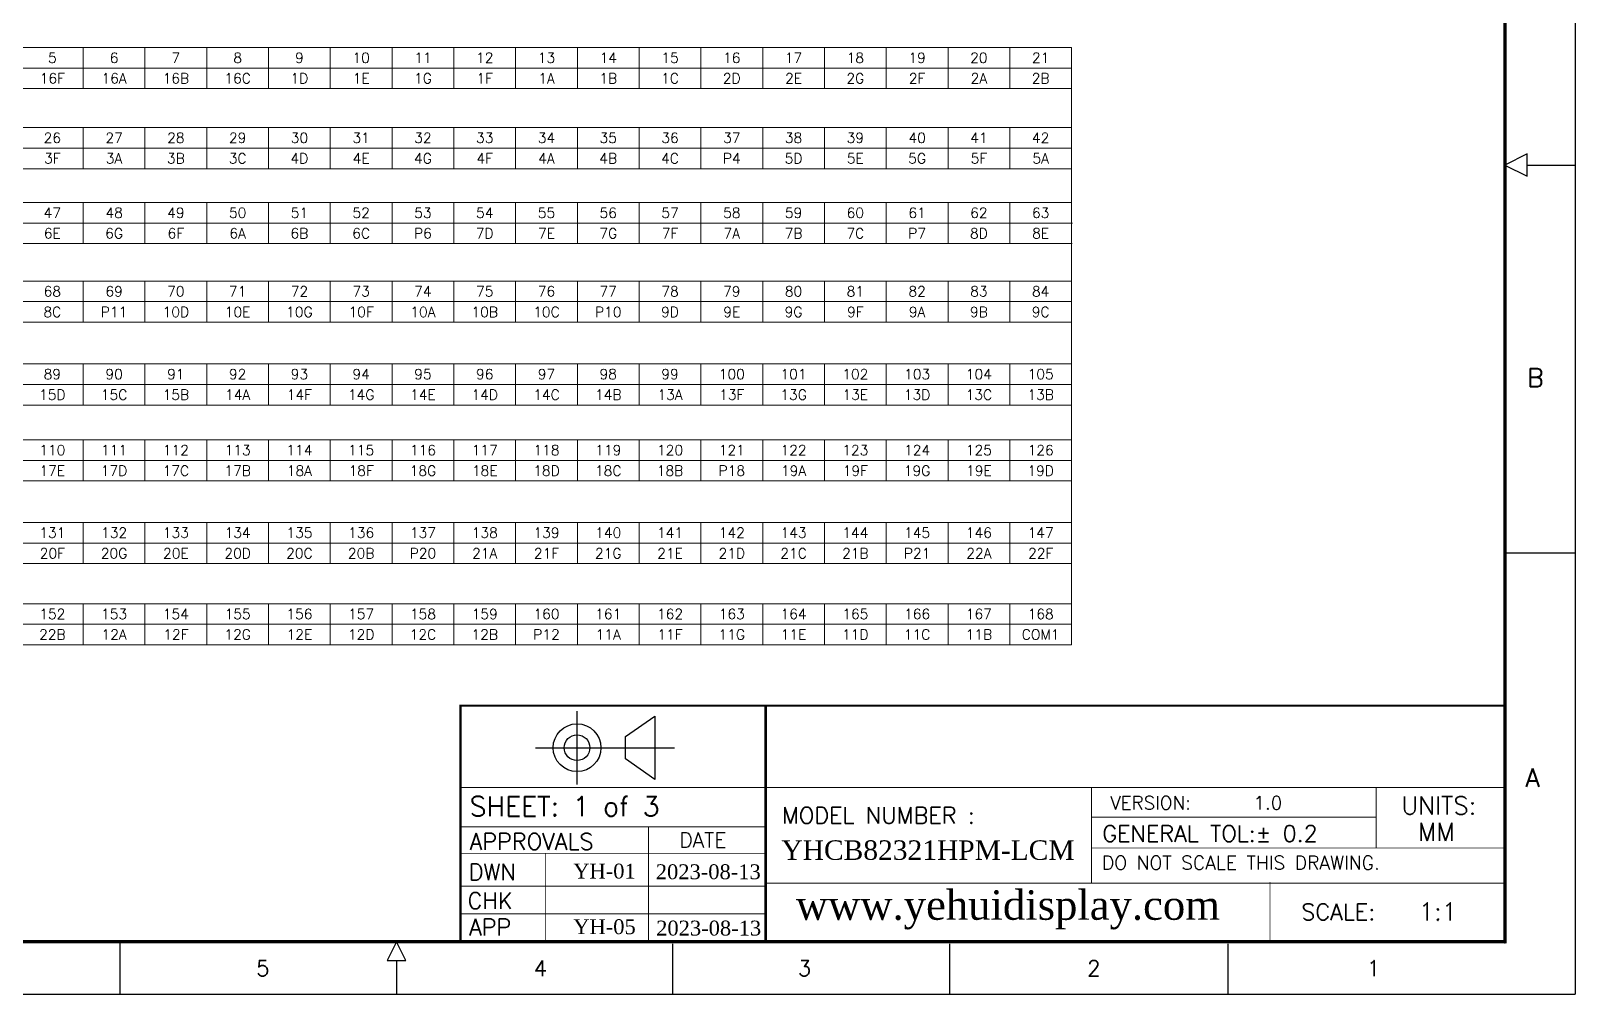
# Model space of a CAD drawing. Header units: millimetres. Extents: x 177 to 2090, y 1120 to 1614.
# Drawn here: x 1192.8 to 1653.1, y 1119.7 to 1406.8 of the extents above; entities that cross this region are included whole.
import ezdxf
from ezdxf.enums import TextEntityAlignment as Align

# ---------------------------------------------------------------- set-up
doc = ezdxf.new("R2010")
doc.units = ezdxf.units.MM
doc.header["$LTSCALE"] = 3
doc.layers.get('0').update_dxf_attribs({"lineweight": 15})
doc.layers.add('BL', color=2, linetype='Continuous')
doc.styles.add('romans', font='romans.shx')
doc.styles.add('SSSoft_Romans', font='Romans')
doc.styles.add('样式 3', font='')
doc.styles.get('样式 3').set_extended_font_data('FangSong_GB2312')

msp = doc.modelspace()

# ---------------------------------------------------------------- linework, layer by layer
for p, q in [((1097.907, 1401.866), (1502.968, 1401.866)), ((1208.378, 1401.866), (1208.378, 1389.597)), ((1226.79, 1401.866), (1226.79, 1389.597)), ((1245.202, 1401.866), (1245.202, 1389.597)), ((1263.614, 1401.866), (1263.614, 1389.597)), ((1282.025, 1401.866), (1282.025, 1389.597)), ((1300.437, 1401.866), (1300.437, 1389.597)), ((1318.849, 1401.866), (1318.849, 1389.597)), ((1337.261, 1401.866), (1337.261, 1389.597)), ((1355.673, 1401.866), (1355.673, 1389.597)), ((1374.085, 1401.866), (1374.085, 1389.597)), ((1392.497, 1401.866), (1392.497, 1389.597)), ((1410.908, 1401.866), (1410.908, 1389.597)), ((1429.32, 1401.866), (1429.32, 1389.597)), ((1447.732, 1401.866), (1447.732, 1389.597)), ((1466.144, 1401.866), (1466.144, 1389.597)), ((1484.556, 1401.866), (1484.556, 1389.597)), ((1502.968, 1401.866), (1502.968, 1223.783)), ((1097.907, 1395.731), (1502.968, 1395.731)), ((1097.907, 1389.597), (1502.968, 1389.597)), ((1097.907, 1378.001), (1502.968, 1378.001)), ((1208.378, 1378.001), (1208.378, 1365.732)), ((1226.79, 1378.001), (1226.79, 1365.732)), ((1245.202, 1378.001), (1245.202, 1365.732)), ((1263.614, 1378.001), (1263.614, 1365.732)), ((1282.025, 1378.001), (1282.025, 1365.732)), ((1300.437, 1378.001), (1300.437, 1365.732)), ((1318.849, 1378.001), (1318.849, 1365.732)), ((1337.261, 1378.001), (1337.261, 1365.732)), ((1355.673, 1378.001), (1355.673, 1365.732)), ((1374.085, 1378.001), (1374.085, 1365.732)), ((1392.497, 1378.001), (1392.497, 1365.732)), ((1410.908, 1378.001), (1410.908, 1365.732)), ((1429.32, 1378.001), (1429.32, 1365.732)), ((1447.732, 1378.001), (1447.732, 1365.732)), ((1466.144, 1378.001), (1466.144, 1365.732)), ((1484.556, 1378.001), (1484.556, 1365.732)), ((1097.907, 1371.866), (1502.968, 1371.866)), ((1097.907, 1365.732), (1502.968, 1365.732)), ((1097.907, 1355.656), (1502.968, 1355.656)), ((1208.378, 1355.656), (1208.378, 1343.387)), ((1226.79, 1355.656), (1226.79, 1343.387)), ((1245.202, 1355.656), (1245.202, 1343.387)), ((1263.614, 1355.656), (1263.614, 1343.387)), ((1282.025, 1355.656), (1282.025, 1343.387)), ((1300.437, 1355.656), (1300.437, 1343.387)), ((1318.849, 1355.656), (1318.849, 1343.387)), ((1337.261, 1355.656), (1337.261, 1343.387)), ((1355.673, 1355.656), (1355.673, 1343.387)), ((1374.085, 1355.656), (1374.085, 1343.387)), ((1392.497, 1355.656), (1392.497, 1343.387)), ((1410.908, 1355.656), (1410.908, 1343.387)), ((1429.32, 1355.656), (1429.32, 1343.387)), ((1447.732, 1355.656), (1447.732, 1343.387)), ((1466.144, 1355.656), (1466.144, 1343.387)), ((1484.556, 1355.656), (1484.556, 1343.387)), ((1097.907, 1349.521), (1503.255, 1349.521)), ((1097.907, 1343.387), (1503.158, 1343.387)), ((1097.907, 1332.229), (1502.968, 1332.229)), ((1208.378, 1332.229), (1208.378, 1319.961)), ((1226.79, 1332.229), (1226.79, 1319.961)), ((1245.202, 1332.229), (1245.202, 1319.961)), ((1263.614, 1332.229), (1263.614, 1319.961)), ((1282.025, 1332.229), (1282.025, 1319.961)), ((1300.437, 1332.229), (1300.437, 1319.961)), ((1318.849, 1332.229), (1318.849, 1319.961)), ((1337.261, 1332.229), (1337.261, 1319.961)), ((1355.673, 1332.229), (1355.673, 1319.961)), ((1374.085, 1332.229), (1374.085, 1319.961)), ((1392.497, 1332.229), (1392.497, 1319.961)), ((1410.908, 1332.229), (1410.908, 1319.961)), ((1429.32, 1332.229), (1429.32, 1319.961)), ((1447.732, 1332.229), (1447.732, 1319.961)), ((1466.144, 1332.229), (1466.144, 1319.961)), ((1484.556, 1332.229), (1484.556, 1319.961)), ((1097.907, 1326.095), (1502.968, 1326.095)), ((1097.907, 1319.961), (1502.968, 1319.961)), ((1097.907, 1307.548), (1502.968, 1307.548)), ((1208.378, 1307.548), (1208.378, 1295.279)), ((1226.79, 1307.548), (1226.79, 1295.279)), ((1245.202, 1307.548), (1245.202, 1295.279)), ((1263.614, 1307.548), (1263.614, 1295.279)), ((1282.025, 1307.548), (1282.025, 1295.279)), ((1300.437, 1307.548), (1300.437, 1295.279)), ((1318.849, 1307.548), (1318.849, 1295.279)), ((1337.261, 1307.548), (1337.261, 1295.279)), ((1355.673, 1307.548), (1355.673, 1295.279)), ((1374.085, 1307.548), (1374.085, 1295.279)), ((1392.497, 1307.548), (1392.497, 1295.279)), ((1410.908, 1307.548), (1410.908, 1295.279)), ((1429.32, 1307.548), (1429.32, 1295.279)), ((1447.732, 1307.548), (1447.732, 1295.279)), ((1466.144, 1307.548), (1466.144, 1295.279)), ((1484.556, 1307.548), (1484.556, 1295.279)), ((1097.907, 1301.414), (1502.968, 1301.414)), ((1097.907, 1295.279), (1502.968, 1295.279)), ((1097.907, 1284.899), (1502.968, 1284.899)), ((1208.378, 1284.899), (1208.378, 1272.63)), ((1226.79, 1284.899), (1226.79, 1272.63)), ((1245.202, 1284.899), (1245.202, 1272.63)), ((1263.614, 1284.899), (1263.614, 1272.63)), ((1282.025, 1284.899), (1282.025, 1272.63)), ((1300.437, 1284.899), (1300.437, 1272.63)), ((1318.849, 1284.899), (1318.849, 1272.63)), ((1337.261, 1284.899), (1337.261, 1272.63)), ((1355.673, 1284.899), (1355.673, 1272.63)), ((1374.085, 1284.899), (1374.085, 1272.63)), ((1392.497, 1284.899), (1392.497, 1272.63)), ((1410.908, 1284.899), (1410.908, 1272.63)), ((1429.32, 1284.899), (1429.32, 1272.63)), ((1447.732, 1284.899), (1447.732, 1272.63)), ((1466.144, 1284.899), (1466.144, 1272.63)), ((1484.556, 1284.899), (1484.556, 1272.63)), ((1097.907, 1278.764), (1502.968, 1278.764)), ((1097.907, 1272.63), (1502.968, 1272.63)), ((1097.907, 1260.281), (1502.968, 1260.281)), ((1208.378, 1260.281), (1208.378, 1248.012)), ((1226.79, 1260.281), (1226.79, 1248.012)), ((1245.202, 1260.281), (1245.202, 1248.012)), ((1263.614, 1260.281), (1263.614, 1248.012)), ((1282.025, 1260.281), (1282.025, 1248.012)), ((1300.437, 1260.281), (1300.437, 1248.012)), ((1318.849, 1260.281), (1318.849, 1248.012)), ((1337.261, 1260.281), (1337.261, 1248.012)), ((1355.673, 1260.281), (1355.673, 1248.012)), ((1374.085, 1260.281), (1374.085, 1248.012)), ((1392.497, 1260.281), (1392.497, 1248.012)), ((1410.908, 1260.281), (1410.908, 1248.012)), ((1429.32, 1260.281), (1429.32, 1248.012)), ((1447.732, 1260.281), (1447.732, 1248.012)), ((1466.144, 1260.281), (1466.144, 1248.012)), ((1484.556, 1260.281), (1484.556, 1248.012)), ((1097.907, 1254.147), (1502.968, 1254.147)), ((1097.907, 1248.012), (1502.968, 1248.012)), ((1097.907, 1236.052), (1502.968, 1236.052)), ((1208.378, 1236.052), (1208.378, 1223.783)), ((1226.79, 1236.052), (1226.79, 1223.783)), ((1245.202, 1236.052), (1245.202, 1223.783)), ((1263.614, 1236.052), (1263.614, 1223.783)), ((1282.025, 1236.052), (1282.025, 1223.783)), ((1300.437, 1236.052), (1300.437, 1223.783)), ((1318.849, 1236.052), (1318.849, 1223.783)), ((1337.261, 1236.052), (1337.261, 1223.783)), ((1355.673, 1236.052), (1355.673, 1223.783)), ((1374.085, 1236.052), (1374.085, 1223.783)), ((1392.497, 1236.052), (1392.497, 1223.783)), ((1410.908, 1236.052), (1410.908, 1223.783)), ((1429.32, 1236.052), (1429.32, 1223.783)), ((1447.732, 1236.052), (1447.732, 1223.783)), ((1466.144, 1236.052), (1466.144, 1223.783)), ((1484.556, 1236.052), (1484.556, 1223.783)), ((1097.907, 1229.918), (1502.968, 1229.918)), ((1097.907, 1223.783), (1502.968, 1223.783))]:
    msp.add_line(p, q)
at = {"layer": 'BL', "color": 0}
for p, q in [((1653.06, 1614.047), (1653.06, 1119.67)), ((1638.757, 1370.129), (1632.155, 1366.828)), ((1638.757, 1370.129), (1632.155, 1366.828)), ((1638.757, 1363.527), (1638.757, 1370.129)), ((1638.757, 1363.527), (1638.757, 1370.129)), ((1632.155, 1366.828), (1638.757, 1363.527)), ((1632.155, 1366.828), (1638.757, 1363.527)), ((1638.757, 1366.828), (1653.06, 1366.828)), ((1653.06, 1251.089), (1632.155, 1251.089)), ((1355.579, 1182.204), (1355.579, 1204.038)), ((1370.011, 1196.443), (1378.725, 1202.571)), ((1378.725, 1202.571), (1378.725, 1183.67)), ((1343.155, 1193.121), (1384.645, 1193.121)), ((1370.011, 1189.798), (1370.011, 1196.443)), ((1378.725, 1183.67), (1370.011, 1189.798)), ((1219.387, 1119.67), (1219.387, 1135.301)), ((1301.777, 1135.301), (1298.974, 1129.694)), ((1301.777, 1135.301), (1298.974, 1129.694)), ((1304.58, 1129.694), (1301.777, 1135.301)), ((1304.58, 1129.694), (1301.777, 1135.301)), ((1384.175, 1119.67), (1384.175, 1134.621)), ((1466.676, 1119.67), (1466.676, 1134.621)), ((1549.668, 1119.67), (1549.668, 1134.621)), ((1298.974, 1129.694), (1304.58, 1129.694)), ((1298.974, 1129.694), (1304.58, 1129.694)), ((1301.777, 1129.694), (1301.777, 1119.67)), ((953.89, 1119.67), (1653.06, 1119.67))]:
    msp.add_line(p, q, dxfattribs=at)
for points, const_width in [([(1632.155, 1598.416), (971.494, 1598.416), (971.494, 1135.301), (1632.155, 1135.301), (1632.155, 1598.416)], 0.918), ([(1320.853, 1205.935), (1320.853, 1135.301)], 0.736), ([(1320.853, 1205.64), (1632.155, 1205.64)], 0.589), ([(1411.799, 1135.301), (1411.799, 1205.64)], 0.736), ([(1411.799, 1181.251), (1320.853, 1181.251)], 0.286), ([(1632.155, 1181.251), (1320.853, 1181.251)], 0.286), ([(1508.905, 1181.251), (1508.905, 1152.764)], 0.286), ([(1593.762, 1181.251), (1593.762, 1163.223)], 0.286), ([(1411.799, 1169.572), (1320.853, 1169.572)], 0.286), ([(1376.896, 1169.572), (1376.896, 1135.301)], 0.286), ([(1593.762, 1172.38), (1508.905, 1172.38)], 0.286), ([(1411.799, 1161.635), (1320.853, 1161.635)], 0.286), ([(1346.222, 1161.635), (1346.222, 1135.301)], 0.286), ([(1631.967, 1163.223), (1508.905, 1163.223)], 0.286), ([(1411.799, 1151.873), (1320.853, 1151.873)], 0.286), ([(1632.155, 1152.764), (1411.799, 1152.764)], 0.286), ([(1562.12, 1153.058), (1562.12, 1135.03)], 0.286), ([(1632.155, 1153.329), (1632.155, 1135.301)], 0.286), ([(1632.155, 1152.764), (1632.155, 1134.736)], 0.286), ([(1632.155, 1152.764), (1632.155, 1134.736)], 0.286), ([(1632.155, 1152.764), (1632.155, 1134.736)], 0.286), ([(1320.853, 1143.607), (1411.799, 1143.607)], 0.286), ([(1320.853, 1135.301), (1198.838, 1135.301)], 0.511)]:
    msp.add_lwpolyline(points, dxfattribs=dict(at, const_width=const_width))
for radius in [7.12, 3.834]:
    msp.add_circle((1355.579, 1193.121), radius, dxfattribs=at)

# ---------------------------------------------------------------- texts
at = {"style": 'SSSoft_Romans'}
for s, p in [('5', (1199.172, 1398.798)), ('6', (1217.584, 1398.798)), ('7', (1235.996, 1398.798)), ('8', (1254.408, 1398.798)), ('9', (1272.82, 1398.798)), ('10', (1291.231, 1398.798)), ('11', (1309.643, 1398.798)), ('12', (1328.055, 1398.798)), ('13', (1346.467, 1398.798)), ('14', (1364.879, 1398.798)), ('15', (1383.291, 1398.798)), ('16', (1401.702, 1398.798)), ('17', (1420.114, 1398.798)), ('18', (1438.526, 1398.798)), ('19', (1456.938, 1398.798)), ('20', (1475.35, 1398.798)), ('21', (1493.762, 1398.798)), ('16F', (1199.172, 1392.664)), ('16A', (1217.584, 1392.664)), ('16B', (1235.996, 1392.664)), ('16C', (1254.408, 1392.664)), ('1D', (1272.82, 1392.664)), ('1E', (1291.231, 1392.664)), ('1G', (1309.643, 1392.664)), ('1F', (1328.055, 1392.664)), ('1A', (1346.467, 1392.664)), ('1B', (1364.879, 1392.664)), ('1C', (1383.291, 1392.664)), ('2D', (1401.702, 1392.664)), ('2E', (1420.114, 1392.664)), ('2G', (1438.526, 1392.664)), ('2F', (1456.938, 1392.664)), ('2A', (1475.35, 1392.664)), ('2B', (1493.762, 1392.664)), ('26', (1199.172, 1374.934)), ('27', (1217.584, 1374.934)), ('28', (1235.996, 1374.934)), ('29', (1254.408, 1374.934)), ('30', (1272.82, 1374.934)), ('31', (1291.231, 1374.934)), ('32', (1309.643, 1374.934)), ('33', (1328.055, 1374.934)), ('34', (1346.467, 1374.934)), ('35', (1364.879, 1374.934)), ('36', (1383.291, 1374.934)), ('37', (1401.702, 1374.934)), ('38', (1420.114, 1374.934)), ('39', (1438.526, 1374.934)), ('40', (1456.938, 1374.934)), ('41', (1475.35, 1374.934)), ('42', (1493.762, 1374.934)), ('3F', (1199.172, 1368.799)), ('3A', (1217.584, 1368.799)), ('3B', (1235.996, 1368.799)), ('3C', (1254.408, 1368.799)), ('4D', (1272.82, 1368.799)), ('4E', (1291.231, 1368.799)), ('4G', (1309.643, 1368.799)), ('4F', (1328.055, 1368.799)), ('4A', (1346.467, 1368.799)), ('4B', (1364.879, 1368.799)), ('4C', (1383.291, 1368.799)), ('P4', (1401.702, 1368.799)), ('5D', (1420.114, 1368.799)), ('5E', (1438.526, 1368.799)), ('5G', (1456.938, 1368.799)), ('5F', (1475.35, 1368.799)), ('5A', (1493.762, 1368.799)), ('47', (1199.172, 1352.588)), ('48', (1217.584, 1352.588)), ('49', (1235.996, 1352.588)), ('50', (1254.408, 1352.588)), ('51', (1272.82, 1352.588)), ('52', (1291.231, 1352.588)), ('53', (1309.643, 1352.588)), ('54', (1328.055, 1352.588)), ('55', (1346.467, 1352.588)), ('56', (1364.879, 1352.588)), ('57', (1383.291, 1352.588)), ('58', (1401.702, 1352.588)), ('59', (1420.114, 1352.588)), ('60', (1438.526, 1352.588)), ('61', (1456.938, 1352.588)), ('62', (1475.35, 1352.588)), ('63', (1493.762, 1352.588)), ('6E', (1199.172, 1346.454)), ('6G', (1217.584, 1346.454)), ('6F', (1235.996, 1346.454)), ('6A', (1254.408, 1346.454)), ('6B', (1272.82, 1346.454)), ('6C', (1291.231, 1346.454)), ('P6', (1309.643, 1346.454)), ('7D', (1328.055, 1346.454)), ('7E', (1346.467, 1346.454)), ('7G', (1364.879, 1346.454)), ('7F', (1383.291, 1346.454)), ('7A', (1401.702, 1346.454)), ('7B', (1420.114, 1346.454)), ('7C', (1438.526, 1346.454)), ('P7', (1456.938, 1346.454)), ('8D', (1475.35, 1346.454)), ('8E', (1493.762, 1346.454)), ('68', (1199.172, 1329.162)), ('69', (1217.584, 1329.162)), ('70', (1235.996, 1329.162)), ('71', (1254.408, 1329.162)), ('72', (1272.82, 1329.162)), ('73', (1291.231, 1329.162)), ('74', (1309.643, 1329.162)), ('75', (1328.055, 1329.162)), ('76', (1346.467, 1329.162)), ('77', (1364.879, 1329.162)), ('78', (1383.291, 1329.162)), ('79', (1401.702, 1329.162)), ('80', (1420.114, 1329.162)), ('81', (1438.526, 1329.162)), ('82', (1456.938, 1329.162)), ('83', (1475.35, 1329.162)), ('84', (1493.762, 1329.162)), ('8C', (1199.172, 1323.028)), ('P11', (1217.584, 1323.028)), ('10D', (1235.996, 1323.028)), ('10E', (1254.408, 1323.028)), ('10G', (1272.82, 1323.028)), ('10F', (1291.231, 1323.028)), ('10A', (1309.643, 1323.028)), ('10B', (1328.055, 1323.028)), ('10C', (1346.467, 1323.028)), ('P10', (1364.879, 1323.028)), ('9D', (1383.291, 1323.028)), ('9E', (1401.702, 1323.028)), ('9G', (1420.114, 1323.028)), ('9F', (1438.526, 1323.028)), ('9A', (1456.938, 1323.028)), ('9B', (1475.35, 1323.028)), ('9C', (1493.762, 1323.028)), ('89', (1199.172, 1304.481)), ('90', (1217.584, 1304.481)), ('91', (1235.996, 1304.481)), ('92', (1254.408, 1304.481)), ('93', (1272.82, 1304.481)), ('94', (1291.231, 1304.481)), ('95', (1309.643, 1304.481)), ('96', (1328.055, 1304.481)), ('97', (1346.467, 1304.481)), ('98', (1364.879, 1304.481)), ('99', (1383.291, 1304.481)), ('100', (1401.702, 1304.481)), ('101', (1420.114, 1304.481)), ('102', (1438.526, 1304.481)), ('103', (1456.938, 1304.481)), ('104', (1475.35, 1304.481)), ('105', (1493.762, 1304.481)), ('15D', (1199.172, 1298.347)), ('15C', (1217.584, 1298.347)), ('15B', (1235.996, 1298.347)), ('14A', (1254.408, 1298.347)), ('14F', (1272.82, 1298.347)), ('14G', (1291.231, 1298.347)), ('14E', (1309.643, 1298.347)), ('14D', (1328.055, 1298.347)), ('14C', (1346.467, 1298.347)), ('14B', (1364.879, 1298.347)), ('13A', (1383.291, 1298.347)), ('13F', (1401.702, 1298.347)), ('13G', (1420.114, 1298.347)), ('13E', (1438.526, 1298.347)), ('13D', (1456.938, 1298.347)), ('13C', (1475.35, 1298.347)), ('13B', (1493.762, 1298.347)), ('110', (1199.172, 1281.832)), ('111', (1217.584, 1281.832)), ('112', (1235.996, 1281.832)), ('113', (1254.408, 1281.832)), ('114', (1272.82, 1281.832)), ('115', (1291.231, 1281.832)), ('116', (1309.643, 1281.832)), ('117', (1328.055, 1281.832)), ('118', (1346.467, 1281.832)), ('119', (1364.879, 1281.832)), ('120', (1383.291, 1281.832)), ('121', (1401.702, 1281.832)), ('122', (1420.114, 1281.832)), ('123', (1438.526, 1281.832)), ('124', (1456.938, 1281.832)), ('125', (1475.35, 1281.832)), ('126', (1493.762, 1281.832)), ('17E', (1199.172, 1275.697)), ('17D', (1217.584, 1275.697)), ('17C', (1235.996, 1275.697)), ('17B', (1254.408, 1275.697)), ('18A', (1272.82, 1275.697)), ('18F', (1291.231, 1275.697)), ('18G', (1309.643, 1275.697)), ('18E', (1328.055, 1275.697)), ('18D', (1346.467, 1275.697)), ('18C', (1364.879, 1275.697)), ('18B', (1383.291, 1275.697)), ('P18', (1401.702, 1275.697)), ('19A', (1420.114, 1275.697)), ('19F', (1438.526, 1275.697)), ('19G', (1456.938, 1275.697)), ('19E', (1475.35, 1275.697)), ('19D', (1493.762, 1275.697)), ('131', (1199.172, 1257.214)), ('132', (1217.584, 1257.214)), ('133', (1235.996, 1257.214)), ('134', (1254.408, 1257.214)), ('135', (1272.82, 1257.214)), ('136', (1291.231, 1257.214)), ('137', (1309.643, 1257.214)), ('138', (1328.055, 1257.214)), ('139', (1346.467, 1257.214)), ('140', (1364.879, 1257.214)), ('141', (1383.291, 1257.214)), ('142', (1401.702, 1257.214)), ('143', (1420.114, 1257.214)), ('144', (1438.526, 1257.214)), ('145', (1456.938, 1257.214)), ('146', (1475.35, 1257.214)), ('147', (1493.762, 1257.214)), ('20F', (1199.172, 1251.079)), ('20G', (1217.584, 1251.079)), ('20E', (1235.996, 1251.079)), ('20D', (1254.408, 1251.079)), ('20C', (1272.82, 1251.079)), ('20B', (1291.231, 1251.079)), ('P20', (1309.643, 1251.079)), ('21A', (1328.055, 1251.079)), ('21F', (1346.467, 1251.079)), ('21G', (1364.879, 1251.079)), ('21E', (1383.291, 1251.079)), ('21D', (1401.702, 1251.079)), ('21C', (1420.114, 1251.079)), ('21B', (1438.526, 1251.079)), ('P21', (1456.938, 1251.079)), ('22A', (1475.35, 1251.079)), ('22F', (1493.762, 1251.079)), ('152', (1199.172, 1232.985)), ('153', (1217.584, 1232.985)), ('154', (1235.996, 1232.985)), ('155', (1254.408, 1232.985)), ('156', (1272.82, 1232.985)), ('157', (1291.231, 1232.985)), ('158', (1309.643, 1232.985)), ('159', (1328.055, 1232.985)), ('160', (1346.467, 1232.985)), ('161', (1364.879, 1232.985)), ('162', (1383.291, 1232.985)), ('163', (1401.702, 1232.985)), ('164', (1420.114, 1232.985)), ('165', (1438.526, 1232.985)), ('166', (1456.938, 1232.985)), ('167', (1475.35, 1232.985)), ('168', (1493.762, 1232.985)), ('22B', (1199.172, 1226.85)), ('12A', (1217.584, 1226.85)), ('12F', (1235.996, 1226.85)), ('12G', (1254.408, 1226.85)), ('12E', (1272.82, 1226.85)), ('12D', (1291.231, 1226.85)), ('12C', (1309.643, 1226.85)), ('12B', (1328.055, 1226.85)), ('P12', (1346.467, 1226.85)), ('11A', (1364.879, 1226.85)), ('11F', (1383.291, 1226.85)), ('11G', (1401.702, 1226.85)), ('11E', (1420.114, 1226.85)), ('11D', (1438.526, 1226.85)), ('11C', (1456.938, 1226.85)), ('11B', (1475.35, 1226.85)), ('COM1', (1493.762, 1226.85))]:
    msp.add_text(s, height=3.024, dxfattribs=at).set_placement(p, align=Align.MIDDLE)
at = {"style": 'romans'}
msp.add_text('VERSION:', height=3.9975, dxfattribs=at).set_placement((1514.525, 1174.703))
at = {"color": 7, "attachment_point": 1, "style": '样式 3'}
for s, insert, char_height, width in [('{\\fTimes New Roman|b0|i0|c186|p18;YHCB82321HPM-LCM}', (1416.492, 1165.512), 5.81605, 53.44465), ('{\\fTimes New Roman|b0|i0|c186|p18;YH-01}', (1354.447, 1158.555), 4.43979, 54.73245), ('{\\fTimes New Roman|b0|i0|c0|p18;202\\fTimes New Roman|b0|i0|c186|p18;3\\fTimes New Roman|b0|i0|c0|p18;-\\fTimes New Roman|b0|i0|c186|p18;08\\fTimes New Roman|b0|i0|c0|p18;-13}', (1379.044, 1158.366), 4.439787, 54.73245), ('{\\fTimes New Roman|b0|i0|c186|p18;www.yehuidisplay.com}', (1420.779, 1150.645), 8.8122, 138.61078), ('{\\fTimes New Roman|b0|i0|c186|p18;YH-05}', (1354.447, 1141.983), 4.43979, 54.73245), ('{\\fTimes New Roman|b0|i0|c0|p18;202\\fTimes New Roman|b0|i0|c186|p18;3\\fTimes New Roman|b0|i0|c0|p18;-\\fTimes New Roman|b0|i0|c186|p18;08\\fTimes New Roman|b0|i0|c0|p18;-13}', (1379.161, 1141.574), 4.439787, 54.73245)]:
    msp.add_mtext(s, dxfattribs=dict(at, insert=insert, char_height=char_height, width=width))
at = {"style": 'romans'}
msp.add_attdef('1.0', (1557.2, 1174.672), '1.0', height=3.9977, dxfattribs=at)
at = {"layer": 'BL', "color": 0, "style": 'romans'}
for s, height, p in [('B', 5.501, (1638.741, 1300.681)), ('A', 5.501, (1638.217, 1181.416)), ('SHEET: 1 of 3', 5.87505, (1323.537, 1172.713)), ('UNITS:', 5.3155, (1601.293, 1173.238)), ('MODEL NUMBER :', 4.89587, (1416.656, 1170.492)), ('GENERAL TOL:%%P 0.2', 4.89587, (1512.146, 1165.088)), ('MM', 5.3155, (1606.242, 1165.411)), ('APPROVALS', 4.8959, (1323.571, 1162.73)), ('DATE', 4.4296, (1386.025, 1163.399)), ('DO NOT SCALE THIS DRAWING.', 4.08851, (1511.996, 1156.776)), ('DWN', 4.8959, (1323.295, 1153.628)), ('CHK', 4.8959, (1322.968, 1145.09)), ('SCALE:', 4.8959, (1571.453, 1141.731)), ('1:1', 5.3155, (1606.493, 1141.615)), ('APP', 4.8959, (1323.387, 1137.181)), ('5', 4.672, (1259.892, 1125.051)), ('4', 4.672, (1342.659, 1125.051)), ('3', 4.672, (1421.34, 1125.051)), ('2', 4.672, (1507.571, 1125.051)), ('1', 4.672, (1590.962, 1125.051))]:
    msp.add_text(s, height=height, dxfattribs=at).set_placement(p)

doc.saveas('drawing.dxf')
